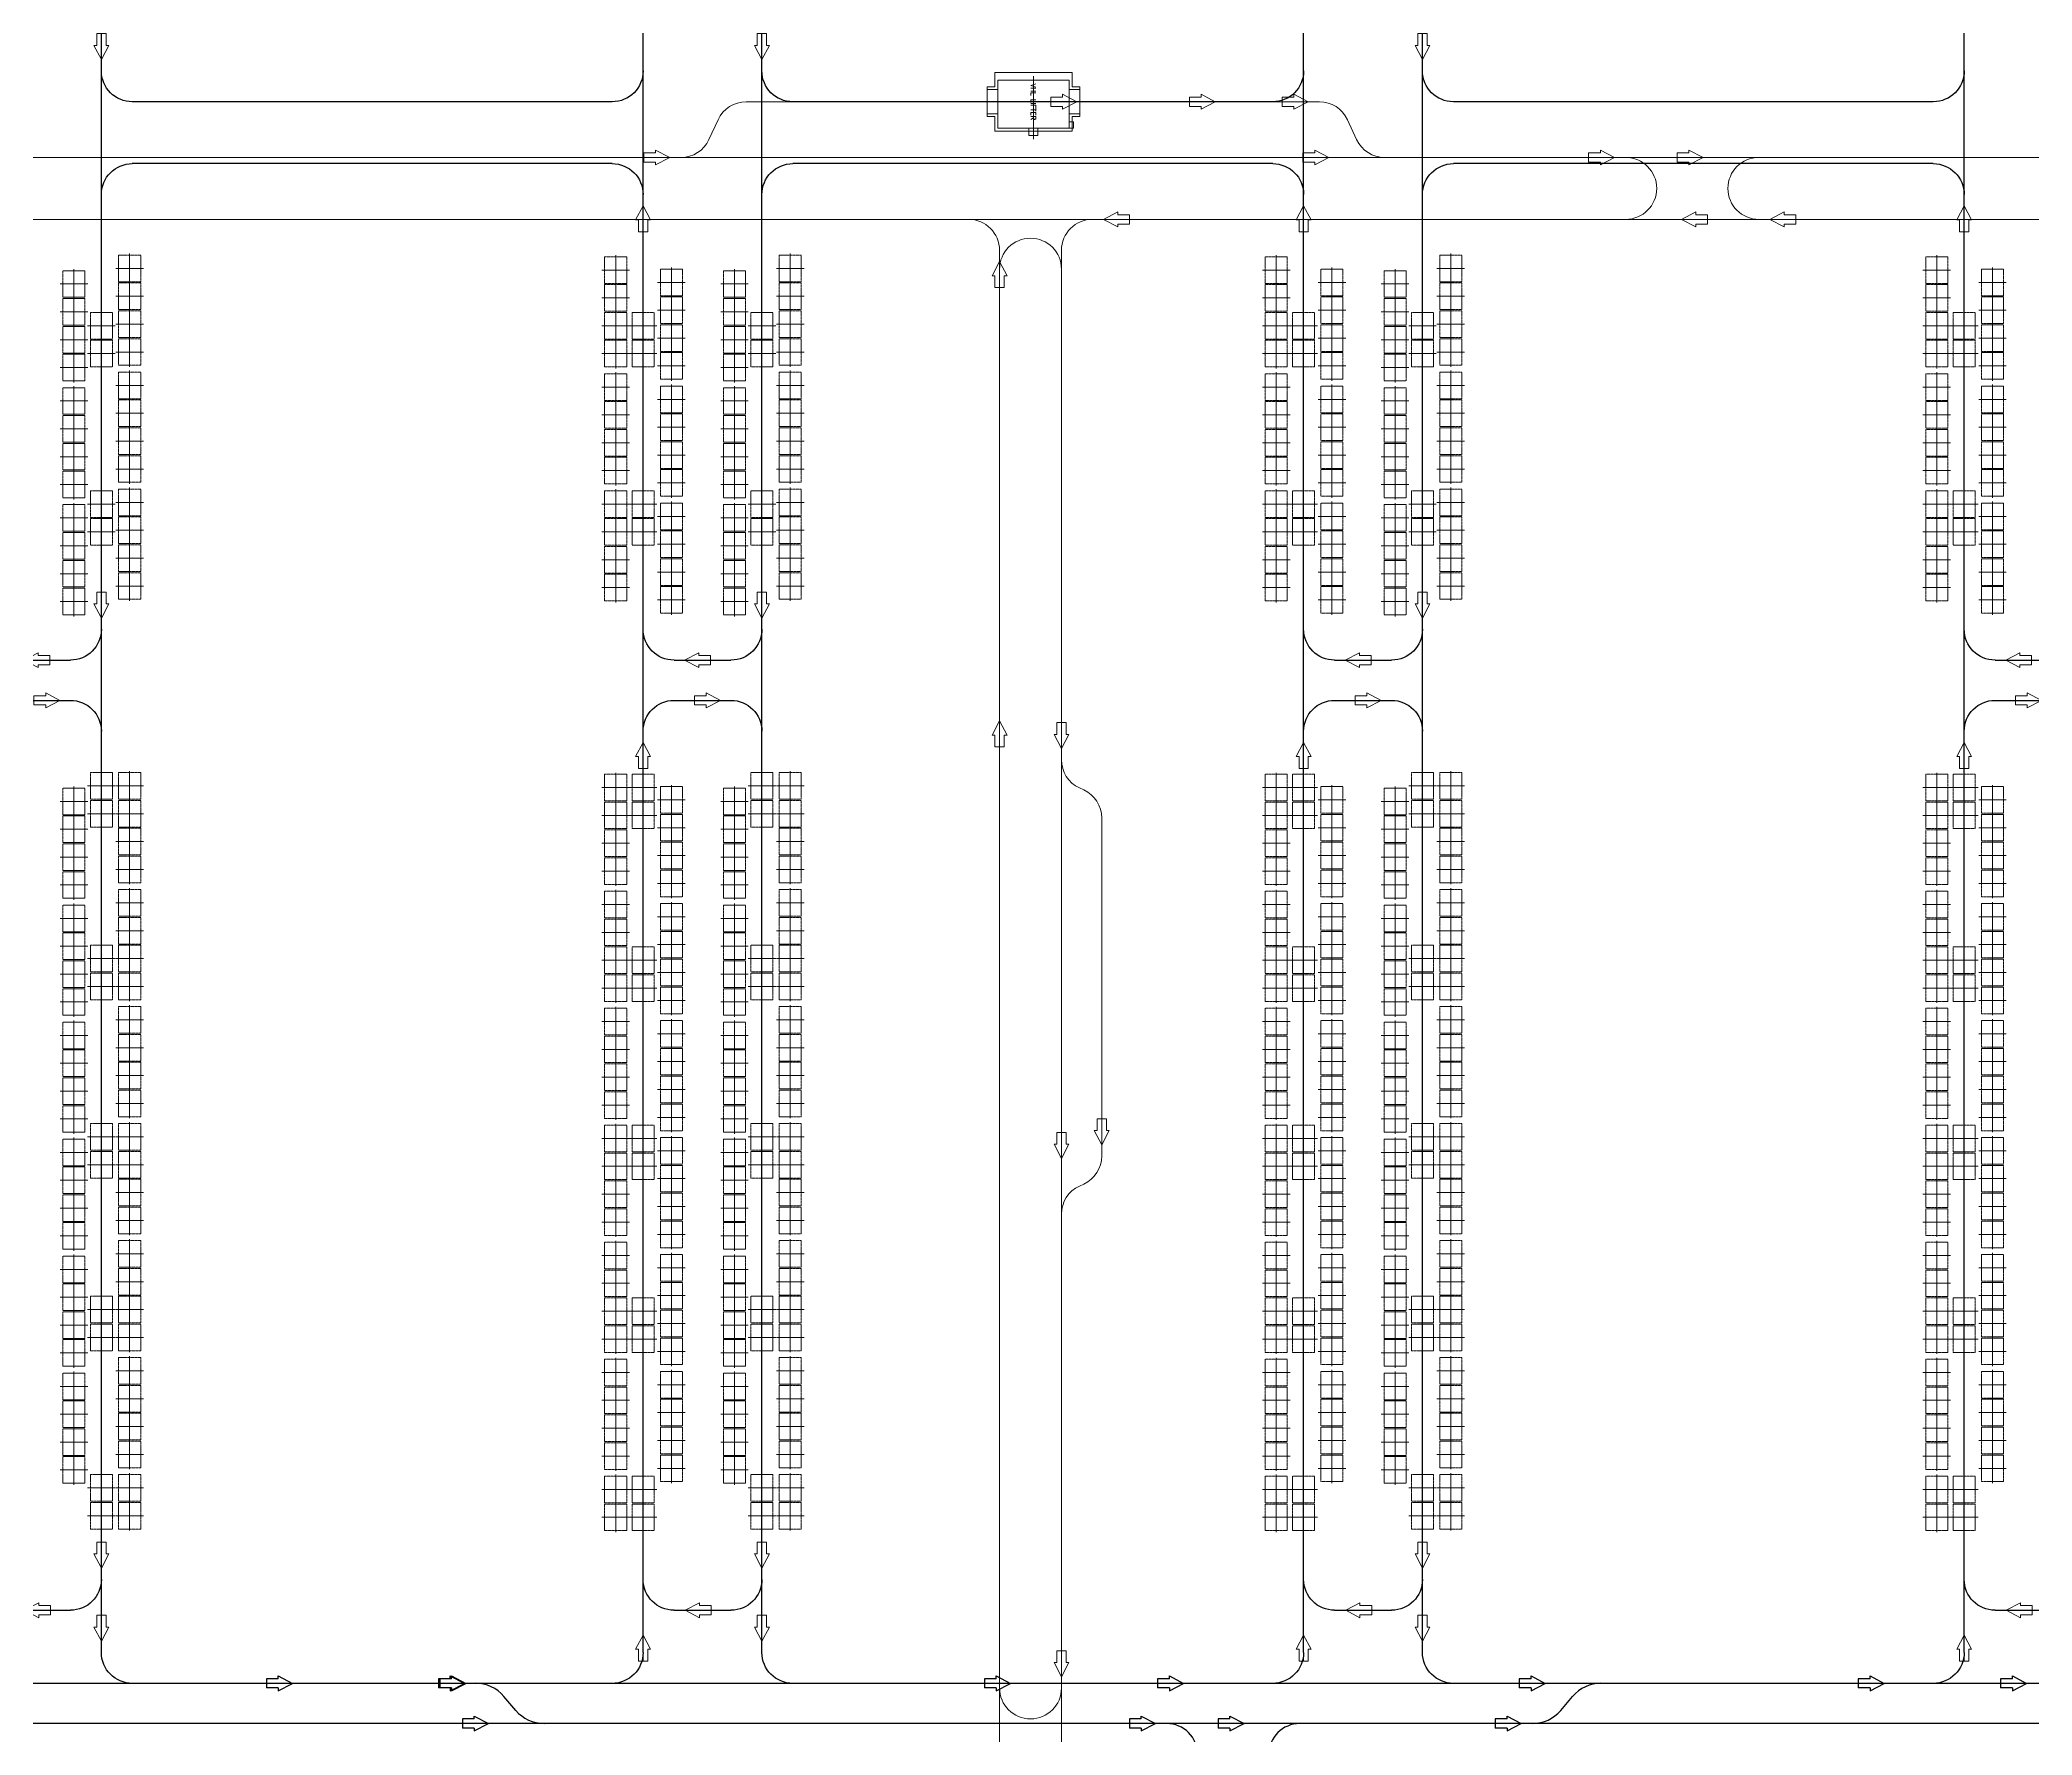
# Model space of a CAD drawing. Header units: millimetres. Extents: x -128 to 670218, y 27186 to 149492.
# Drawn here: x 225637 to 257828, y 80349 to 107736 of the extents above; entities that cross this region are included whole.
import ezdxf
from ezdxf.enums import TextEntityAlignment as Align

# ---------------------------------------------------------------- set-up
doc = ezdxf.new("R2010")
doc.units = ezdxf.units.MM
for name, pattern in [('ACAD_ISO08W100', [36, 24, -3, 6, -3]), ('AM_ISO08W050', [18, 12, -1.5, 3, -1.5]), ('XAT-M16_6F_EQ Layout_20211120$0$ACAD_ISO08W100', [36, 24, -3, 6, -3])]:
    doc.linetypes.add(name, pattern=pattern)
for name, color, linetype, lineweight in [('_CLINE', 4, 'XAT-M16_6F_EQ Layout_20211120$0$ACAD_ISO08W100', 9), ('CL', 4, 'Continuous', 9), ('CLINE', 4, 'ACAD_ISO08W100', 9), ('DIRECT', 40, 'Continuous', 9), ('LINE_EQ', 4, 'AM_ISO08W050', 20), ('LINE_STB', 151, 'Continuous', 30), ('Rail Block(Upper)', 191, 'Continuous', 18), ('Rail_H6022(Upper)', 6, 'Continuous', 18), ('TXT', 3, 'Continuous', 9), ('ZONE', 8, 'Continuous', 9)]:
    doc.layers.add(name, color=color, linetype=linetype, lineweight=lineweight)
doc.layers.add('Rail_H4822(Lower)', color=7, linetype='Continuous')
doc.styles.add('CF-FNT', font='romans.shx', dxfattribs={"width": 0.85, "bigfont": 'bigfont.shx'})

# ---------------------------------------------------------------- blocks, each defined once
blk = doc.blocks.new('*U3')
at = {"color": 0, "linetype": 'ByBlock'}
for p, q in [((-120, -230), (0, 0)), ((0, 0), (0, -420)), ((120, -230), (0, 0)), ((-75, -230), (-120, -230)), ((-75, -230), (-75, -420)), ((75, -230), (75, -420)), ((75, -230), (120, -230)), ((75, -420), (-75, -420))]:
    blk.add_line(p, q, dxfattribs=at)
blk = doc.blocks.new('A$C31676947')
at = {"layer": 'Rail_H4822(Lower)'}
for p, q in [((500, 47250), (500, 500)), ((2420, 47250), (2420, 500)), ((1000, 46570), (1920, 46570)), ((1000, 31870), (1920, 31870)), ((1000, 31220), (1920, 31220)), ((1000, 16520), (1920, 16520)), ((1000, 15870), (1920, 15870)), ((1000, 1180), (1920, 1180))]:
    blk.add_line(p, q, dxfattribs=at)
for centre, start, end in [((0, 47250), 0, 90), ((2920, 47250), 90, 180), ((1000, 46070), 90, 180), ((1920, 46070), 0, 90), ((1000, 32370), 180, 270), ((1920, 32370), 270, 0), ((1000, 30720), 90, 180), ((1920, 30720), 0, 90), ((0, 23700), 270, 0), ((2920, 23700), 180, 270), ((0, 21700), 0, 90), ((2920, 21700), 90, 180), ((1000, 17020), 180, 270), ((1920, 17020), 270, 0), ((1000, 15370), 90, 180), ((1920, 15370), 0, 90), ((1000, 1680), 180, 270), ((1920, 1680), 270, 0), ((0, 500), 270, 0), ((2920, 500), 180, 270)]:
    blk.add_arc(centre, 500, start, end, dxfattribs=at)
at = {"layer": 'DIRECT'}
for p, rotation in [((500, 46970), 180), ((1180, 46570), 89.99999999999999), ((500, 32550), 180), ((500, 23880), 180), ((500, 17200), 180), ((500, 1860), 180), ((1740, 1180), 270), ((500, 680), 180)]:
    blk.add_blockref('*U3', p, dxfattribs=dict(at, rotation=rotation))
for p in [(2420, 47070), (2420, 45890), (2420, 30540), (2420, 21520), (2420, 15190), (2420, 780)]:
    blk.add_blockref('*U3', p, dxfattribs=at)
at = {"layer": 'DIRECT', "lineweight": -2}
for p, rotation in [((1750, 31870), 270), ((1170, 31220), 89.99999999999999), ((1750, 16520), 270), ((1170, 15870), 89.99999999999999)]:
    blk.add_blockref('*U3', p, dxfattribs=dict(at, rotation=rotation))
blk = doc.blocks.new('*U544')
at = {"color": 0, "linetype": 'ByBlock'}
for p, q in [((-120, -230), (0, 0)), ((0, 0), (0, -420)), ((120, -230), (0, 0)), ((-75, -230), (-120, -230)), ((-75, -230), (-75, -420)), ((75, -230), (75, -420)), ((75, -230), (120, -230)), ((75, -420), (-75, -420))]:
    blk.add_line(p, q, dxfattribs=at)
blk = doc.blocks.new('*U411')
at = {"color": 0, "linetype": 'ByBlock'}
for p, q in [((-120, -230), (0, 0)), ((0, 0), (0, -420)), ((120, -230), (0, 0)), ((-75, -230), (-120, -230)), ((-75, -230), (-75, -420)), ((75, -230), (75, -420)), ((75, -230), (120, -230)), ((75, -420), (-75, -420))]:
    blk.add_line(p, q, dxfattribs=at)
blk = doc.blocks.new('*U732')
at = {"color": 0, "linetype": 'ByBlock'}
for p, q in [((-120, -230), (0, 0)), ((0, 0), (0, -420)), ((120, -230), (0, 0)), ((-75, -230), (-120, -230)), ((-75, -230), (-75, -420)), ((75, -230), (75, -420)), ((75, -230), (120, -230)), ((75, -420), (-75, -420))]:
    blk.add_line(p, q, dxfattribs=at)
blk = doc.blocks.new('*U734')
at = {"color": 0, "linetype": 'ByBlock'}
for p, q in [((-120, -230), (0, 0)), ((0, 0), (0, -420)), ((120, -230), (0, 0)), ((-75, -230), (-120, -230)), ((-75, -230), (-75, -420)), ((75, -230), (75, -420)), ((75, -230), (120, -230)), ((75, -420), (-75, -420))]:
    blk.add_line(p, q, dxfattribs=at)
blk = doc.blocks.new('*U736')
at = {"color": 0, "linetype": 'ByBlock'}
for p, q in [((-120, -230), (0, 0)), ((0, 0), (0, -420)), ((120, -230), (0, 0)), ((-75, -230), (-120, -230)), ((-75, -230), (-75, -420)), ((75, -230), (75, -420)), ((75, -230), (120, -230)), ((75, -420), (-75, -420))]:
    blk.add_line(p, q, dxfattribs=at)
blk = doc.blocks.new('*U716')
at = {"color": 0, "linetype": 'ByBlock'}
for p, q in [((-120, -230), (0, 0)), ((0, 0), (0, -420)), ((120, -230), (0, 0)), ((-75, -230), (-120, -230)), ((-75, -230), (-75, -420)), ((75, -230), (75, -420)), ((75, -230), (120, -230)), ((75, -420), (-75, -420))]:
    blk.add_line(p, q, dxfattribs=at)
blk = doc.blocks.new('*U718')
at = {"color": 0, "linetype": 'ByBlock'}
for p, q in [((-120, -230), (0, 0)), ((0, 0), (0, -420)), ((120, -230), (0, 0)), ((-75, -230), (-120, -230)), ((-75, -230), (-75, -420)), ((75, -230), (75, -420)), ((75, -230), (120, -230)), ((75, -420), (-75, -420))]:
    blk.add_line(p, q, dxfattribs=at)
blk = doc.blocks.new('*U720')
at = {"color": 0, "linetype": 'ByBlock'}
for p, q in [((-120, -230), (0, 0)), ((0, 0), (0, -420)), ((120, -230), (0, 0)), ((-75, -230), (-120, -230)), ((-75, -230), (-75, -420)), ((75, -230), (75, -420)), ((75, -230), (120, -230)), ((75, -420), (-75, -420))]:
    blk.add_line(p, q, dxfattribs=at)
blk = doc.blocks.new('*U339')
at = {"color": 0, "linetype": 'ByBlock'}
for p, q in [((-120, -230), (0, 0)), ((0, 0), (0, -420)), ((120, -230), (0, 0)), ((-75, -230), (-120, -230)), ((-75, -230), (-75, -420)), ((75, -230), (75, -420)), ((75, -230), (120, -230)), ((75, -420), (-75, -420))]:
    blk.add_line(p, q, dxfattribs=at)
blk = doc.blocks.new('*U340')
at = {"color": 0, "linetype": 'ByBlock'}
for p, q in [((-120, -230), (0, 0)), ((0, 0), (0, -420)), ((120, -230), (0, 0)), ((-75, -230), (-120, -230)), ((-75, -230), (-75, -420)), ((75, -230), (75, -420)), ((75, -230), (120, -230)), ((75, -420), (-75, -420))]:
    blk.add_line(p, q, dxfattribs=at)
blk = doc.blocks.new('*U343')
at = {"color": 0, "linetype": 'ByBlock'}
for p, q in [((-120, -230), (0, 0)), ((0, 0), (0, -420)), ((120, -230), (0, 0)), ((-75, -230), (-120, -230)), ((-75, -230), (-75, -420)), ((75, -230), (75, -420)), ((75, -230), (120, -230)), ((75, -420), (-75, -420))]:
    blk.add_line(p, q, dxfattribs=at)
blk = doc.blocks.new('*U344')
at = {"color": 0, "linetype": 'ByBlock'}
for p, q in [((-120, -230), (0, 0)), ((0, 0), (0, -420)), ((120, -230), (0, 0)), ((-75, -230), (-120, -230)), ((-75, -230), (-75, -420)), ((75, -230), (75, -420)), ((75, -230), (120, -230)), ((75, -420), (-75, -420))]:
    blk.add_line(p, q, dxfattribs=at)
blk = doc.blocks.new('EG-TR_ARW_1-2')
at = {"color": 0, "linetype": 'ByBlock'}
for p, q in [((-120, -230), (0, 0)), ((0, 0), (0, -420)), ((120, -230), (0, 0)), ((-75, -230), (-120, -230)), ((-75, -230), (-75, -420)), ((75, -230), (75, -420)), ((75, -230), (120, -230)), ((75, -420), (-75, -420))]:
    blk.add_line(p, q, dxfattribs=at)
blk = doc.blocks.new('A$C90e8e326')
at = {"layer": 'Rail_H6022(Upper)'}
for p, q in [((236012, 77400), (245273, 77400)), ((235410, 76790), (235559, 77110)), ((245875, 76790), (245726, 77110)), ((325586, 76500), (198816, 76500)), ((198816, 75500), (324586, 75500)), ((240106, 55130), (240106, 75000)), ((241106, 75000), (241106, 55130)), ((241466, 66284), (241395, 66316)), ((241756, 65830), (241756, 60370)), ((241466, 59916), (241395, 59884)), ((240106, 55130), (240106, 28750)), ((241106, 55130), (241106, 28750))]:
    blk.add_line(p, q, dxfattribs=at)
for centre, start, end in [((236012, 76900), 90, 155.1118), ((245273, 76900), 24.8882, 90), ((234957, 77000), 270, 335.1118), ((246328, 77000), 204.8882, 270), ((250224, 76000), 270, 90), ((252374, 76000), 90, 270), ((239606, 75000), 0, 90), ((241606, 75000), 90, 180), ((240606, 74695), 0, 180), ((241606, 66770), 180, 245.1118), ((241256, 65830), 0, 65.1118), ((241256, 60370), 294.8882, 0), ((241606, 59430), 114.8882, 180), ((240606, 51775), 180, 0)]:
    blk.add_arc(centre, 500, start, end, dxfattribs=at)
at = {"layer": 'Rail_H6022(Upper)', "lineweight": -2, "xscale": -1, "rotation": 270}
for p in [(243592, 77400), (234777, 76500)]:
    blk.add_blockref('EG-TR_ARW_1-2', p, dxfattribs=at)
at = {"layer": 'Rail_H6022(Upper)'}
for p, xscale, rotation in [((245093, 77400), -1, 270), ((245428, 76500), -1, 270), ((250044, 76500), -1, 270), ((251474, 76500), -1, 270), ((241786, 75500), -1.000000000000001, 90), ((251124, 75500), -1.000000000000001, 90), ((252554, 75500), -1.000000000000001, 90), ((241106, 66950), -1, 180), ((241756, 60550), -1, 180), ((241106, 60330), -1, 180), ((241106, 51955), -1, 180)]:
    blk.add_blockref('EG-TR_ARW_1-2', p, dxfattribs=dict(at, xscale=xscale, rotation=rotation))
at = {"layer": 'Rail_H6022(Upper)', "xscale": -1}
for p in [(240106, 74820), (240106, 67400)]:
    blk.add_blockref('EG-TR_ARW_1-2', p, dxfattribs=at)
blk = doc.blocks.new('*U825')
at = {"color": 0, "linetype": 'ByBlock', "lineweight": -2}
for points in [[(196, 575), (196, 750), (-196, 750), (-196, 575)], [(-350, -575), (-350, 575), (425, 575), (425, -575)], [(545, -72), (545, 72), (425, 72), (425, -72)], [(196, -750), (196, -575), (-196, -575), (-196, -750)]]:
    blk.add_lwpolyline(points, close=True, dxfattribs=at)
at = {"color": 0}
blk.add_lwpolyline([(325, 650), (325, 575), (425, 575), (425, 650)], close=True, dxfattribs=at)
at = {"layer": 'CL'}
blk.add_line((0, 750), (0, -750), dxfattribs=at)
at = {"layer": 'CLINE'}
blk.add_line((-411, 0), (604, 0), dxfattribs=at)
at = {"layer": 'ZONE'}
for p, q in [((-240, 625), (-240, 750)), ((-240, 750), (240, 750)), ((240, 750), (240, 625)), ((-240, 625), (-475, 625)), ((-475, 625), (-475, -625)), ((240, 625), (475, 625)), ((475, 625), (475, -625)), ((-475, -625), (-240, -625)), ((-240, -625), (-240, -750)), ((240, -750), (240, -625)), ((475, -625), (240, -625)), ((-240, -750), (240, -750))]:
    blk.add_line(p, q, dxfattribs=at)
at = {"layer": 'DIRECT', "lineweight": -2}
blk.add_blockref('EG-TR_ARW_1-2', (0, 700), dxfattribs=at)
at = {"layer": 'TXT', "style": 'CF-FNT', "flags": 8}
blk.add_attdef('UNITID', text='', height=80, dxfattribs=at).set_placement((0, 0), align=Align.MIDDLE_CENTER)
blk = doc.blocks.new('XAT-M16_6F_EQ Layout_20211120$0$EG-12_FOUP_(01)-pv')
at = {"layer": '_CLINE'}
for p, q in [((0, 211), (0, -235)), ((-239, -12), (239, -12))]:
    blk.add_line(p, q, dxfattribs=at)
at = {"layer": 'LINE_EQ'}
blk.add_lwpolyline([(-215, 166), (-215, -190), (215, -190), (215, 166)], close=True, dxfattribs=at)

msp = doc.modelspace()

# ---------------------------------------------------------------- linework, layer by layer
at = {"layer": 'Rail_H4822(Lower)'}
for p, q in [((234884, 106736), (227131, 106736)), ((245557, 106736), (237804, 106736)), ((256230, 106736), (248477, 106736)), ((234884, 105736), (227131, 105736)), ((245557, 105736), (237804, 105736)), ((256230, 105736), (248477, 105736)), ((331888, 81186), (78898, 81186)), ((233328, 80748), (233136, 80975)), ((250211, 80748), (250403, 80975)), ((343374, 80536), (76271, 80536))]:
    msp.add_line(p, q, dxfattribs=at)
for centre, radius, start, end in [((232678, 80587), 600, 40.3016, 90), ((250861, 80587), 600, 90, 139.6984), ((233785, 81137), 600, 220.3016, 270), ((243844, 80036), 500, 270, 90), ((245994, 80036), 500, 90, 270), ((249754, 81137), 600, 270, 319.6984)]:
    msp.add_arc(centre, radius, start, end, dxfattribs=at)

# ---------------------------------------------------------------- block references
at = {"layer": 'LINE_EQ', "rotation": 89.99999999999999}
for p in [(226619, 103117), (235372, 103117), (237292, 103117), (246045, 103117), (247965, 103117), (256718, 103117), (226619, 102667), (235372, 102667), (237292, 102667), (246045, 102667), (247965, 102667), (256718, 102667), (226619, 100237), (235372, 100237), (237292, 100237), (246045, 100237), (247965, 100237), (256718, 100237), (226619, 99787), (235372, 99787), (237292, 99787), (246045, 99787), (247965, 99787), (256718, 99787), (226619, 95684), (235372, 95658), (237292, 95684), (246045, 95658), (247965, 95684), (256718, 95658), (226619, 95234), (235372, 95208), (237292, 95234), (246045, 95208), (247965, 95234), (256718, 95208), (226619, 92894), (235372, 92868), (237292, 92894), (246045, 92868), (247965, 92894), (256718, 92868), (226619, 92444), (235372, 92418), (237292, 92444), (246045, 92418), (247965, 92444), (256718, 92418), (226619, 90014), (235372, 89988), (237292, 90014), (246045, 89988), (247965, 90014), (256718, 89988), (226619, 89564), (235372, 89538), (237292, 89564), (246045, 89538), (247965, 89564), (256718, 89538), (226619, 87224), (235372, 87198), (237292, 87224), (246045, 87198), (247965, 87224), (256718, 87198), (226619, 86774), (235372, 86748), (237292, 86774), (246045, 86748), (247965, 86774), (256718, 86748), (226619, 84344), (235372, 84318), (237292, 84344), (246045, 84318), (247965, 84344), (256718, 84318), (226619, 83894), (235372, 83868), (237292, 83894), (246045, 83868), (247965, 83894), (256718, 83868)]:
    msp.add_blockref('XAT-M16_6F_EQ Layout_20211120$0$EG-12_FOUP_(01)-pv', p, dxfattribs=at)
at = {"layer": 'LINE_STB', "rotation": 89.99999999999999}
for p in [(226176, 103792), (227076, 104043), (234929, 104017), (235829, 103818), (236849, 103792), (237749, 104043), (245602, 104017), (246502, 103818), (247522, 103792), (248422, 104043), (256275, 104017), (257175, 103818), (227076, 103593), (234929, 103567), (237749, 103593), (245602, 103567), (248422, 103593), (256275, 103567), (226176, 103342), (227076, 103143), (234929, 103117), (235829, 103368), (236849, 103342), (237749, 103143), (245602, 103117), (246502, 103368), (247522, 103342), (248422, 103143), (256275, 103117), (257175, 103368), (226176, 102892), (235829, 102918), (236849, 102892), (246502, 102918), (247522, 102892), (257175, 102918), (227076, 102693), (234929, 102667), (235829, 102468), (237749, 102693), (245602, 102667), (246502, 102468), (248422, 102693), (256275, 102667), (257175, 102468), (226176, 102442), (227076, 102153), (236849, 102442), (237749, 102153), (247522, 102442), (248422, 102153), (226176, 101902), (234929, 102127), (235829, 101928), (236849, 101902), (245602, 102127), (246502, 101928), (247522, 101902), (256275, 102127), (257175, 101928), (227076, 101703), (234929, 101677), (237749, 101703), (245602, 101677), (248422, 101703), (256275, 101677), (226176, 101452), (227076, 101253), (234929, 101227), (235829, 101478), (236849, 101452), (237749, 101253), (245602, 101227), (246502, 101478), (247522, 101452), (248422, 101253), (256275, 101227), (257175, 101478), (226176, 101002), (235829, 101028), (236849, 101002), (246502, 101028), (247522, 101002), (257175, 101028), (226176, 100552), (227076, 100803), (234929, 100777), (235829, 100578), (236849, 100552), (237749, 100803), (245602, 100777), (246502, 100578), (247522, 100552), (248422, 100803), (256275, 100777), (257175, 100578), (227076, 100263), (234929, 100237), (237749, 100263), (245602, 100237), (248422, 100263), (256275, 100237), (226176, 100012), (235829, 100038), (236849, 100012), (246502, 100038), (247522, 100012), (257175, 100038), (226176, 99562), (227076, 99813), (234929, 99787), (235829, 99588), (236849, 99562), (237749, 99813), (245602, 99787), (246502, 99588), (247522, 99562), (248422, 99813), (256275, 99787), (257175, 99588), (227076, 99363), (234929, 99337), (237749, 99363), (245602, 99337), (248422, 99363), (256275, 99337), (226176, 99112), (227076, 98913), (235829, 99138), (236849, 99112), (237749, 98913), (246502, 99138), (247522, 99112), (248422, 98913), (257175, 99138), (226176, 98662), (234929, 98887), (235829, 98688), (236849, 98662), (245602, 98887), (246502, 98688), (247522, 98662), (256275, 98887), (257175, 98688), (226176, 95433), (227076, 95684), (234929, 95658), (235829, 95459), (236849, 95433), (237749, 95684), (245602, 95658), (246502, 95459), (247522, 95433), (248422, 95684), (256275, 95658), (257175, 95459), (227076, 95234), (234929, 95208), (237749, 95234), (245602, 95208), (248422, 95234), (256275, 95208), (226176, 94983), (227076, 94784), (234929, 94758), (235829, 95009), (236849, 94983), (237749, 94784), (245602, 94758), (246502, 95009), (247522, 94983), (248422, 94784), (256275, 94758), (257175, 95009), (226176, 94533), (235829, 94559), (236849, 94533), (246502, 94559), (247522, 94533), (257175, 94559), (226176, 94083), (227076, 94334), (234929, 94308), (235829, 94109), (236849, 94083), (237749, 94334), (245602, 94308), (246502, 94109), (247522, 94083), (248422, 94334), (256275, 94308), (257175, 94109), (227076, 93794), (234929, 93768), (237749, 93794), (245602, 93768), (248422, 93794), (256275, 93768), (226176, 93543), (235829, 93569), (236849, 93543), (246502, 93569), (247522, 93543), (257175, 93569), (227076, 93344), (234929, 93318), (235829, 93119), (237749, 93344), (245602, 93318), (246502, 93119), (248422, 93344), (256275, 93318), (257175, 93119), (226176, 93093), (227076, 92894), (234929, 92868), (236849, 93093), (237749, 92894), (245602, 92868), (247522, 93093), (248422, 92894), (256275, 92868), (226176, 92643), (235829, 92669), (236849, 92643), (246502, 92669), (247522, 92643), (257175, 92669), (226176, 92193), (227076, 92444), (234929, 92418), (235829, 92219), (236849, 92193), (237749, 92444), (245602, 92418), (246502, 92219), (247522, 92193), (248422, 92444), (256275, 92418), (257175, 92219), (227076, 91904), (234929, 91878), (237749, 91904), (245602, 91878), (248422, 91904), (256275, 91878), (226176, 91653), (235829, 91679), (236849, 91653), (246502, 91679), (247522, 91653), (257175, 91679), (226176, 91203), (227076, 91454), (234929, 91428), (235829, 91229), (236849, 91203), (237749, 91454), (245602, 91428), (246502, 91229), (247522, 91203), (248422, 91454), (256275, 91428), (257175, 91229), (227076, 91004), (234929, 90978), (237749, 91004), (245602, 90978), (248422, 91004), (256275, 90978), (226176, 90753), (227076, 90554), (235829, 90779), (236849, 90753), (237749, 90554), (246502, 90779), (247522, 90753), (248422, 90554), (257175, 90779), (226176, 90303), (234929, 90528), (235829, 90329), (236849, 90303), (245602, 90528), (246502, 90329), (247522, 90303), (256275, 90528), (257175, 90329), (227076, 90014), (234929, 89988), (237749, 90014), (245602, 89988), (248422, 90014), (256275, 89988), (226176, 89763), (235829, 89789), (236849, 89763), (246502, 89789), (247522, 89763), (257175, 89789), (226176, 89313), (227076, 89564), (234929, 89538), (235829, 89339), (236849, 89313), (237749, 89564), (245602, 89538), (246502, 89339), (247522, 89313), (248422, 89564), (256275, 89538), (257175, 89339), (227076, 89114), (234929, 89088), (237749, 89114), (245602, 89088), (248422, 89114), (256275, 89088), (226176, 88863), (227076, 88664), (234929, 88638), (235829, 88889), (236849, 88863), (237749, 88664), (245602, 88638), (246502, 88889), (247522, 88863), (248422, 88664), (256275, 88638), (257175, 88889), (226176, 88413), (235829, 88439), (236849, 88413), (246502, 88439), (247522, 88413), (257175, 88439), (227076, 88124), (234929, 88098), (237749, 88124), (245602, 88098), (248422, 88124), (256275, 88098), (226176, 87873), (227076, 87674), (234929, 87648), (235829, 87899), (236849, 87873), (237749, 87674), (245602, 87648), (246502, 87899), (247522, 87873), (248422, 87674), (256275, 87648), (257175, 87899), (226176, 87423), (235829, 87449), (236849, 87423), (246502, 87449), (247522, 87423), (257175, 87449), (227076, 87224), (234929, 87198), (235829, 86999), (237749, 87224), (245602, 87198), (246502, 86999), (248422, 87224), (256275, 87198), (257175, 86999), (226176, 86973), (227076, 86774), (234929, 86748), (236849, 86973), (237749, 86774), (245602, 86748), (247522, 86973), (248422, 86774), (256275, 86748), (226176, 86523), (235829, 86549), (236849, 86523), (246502, 86549), (247522, 86523), (257175, 86549), (227076, 86234), (234929, 86208), (237749, 86234), (245602, 86208), (248422, 86234), (256275, 86208), (226176, 85983), (227076, 85784), (234929, 85758), (235829, 86009), (236849, 85983), (237749, 85784), (245602, 85758), (246502, 86009), (247522, 85983), (248422, 85784), (256275, 85758), (257175, 86009), (226176, 85533), (235829, 85559), (236849, 85533), (246502, 85559), (247522, 85533), (257175, 85559), (226176, 85083), (227076, 85334), (234929, 85308), (235829, 85109), (236849, 85083), (237749, 85334), (245602, 85308), (246502, 85109), (247522, 85083), (248422, 85334), (256275, 85308), (257175, 85109), (227076, 84884), (234929, 84858), (237749, 84884), (245602, 84858), (248422, 84884), (256275, 84858), (226176, 84633), (235829, 84659), (236849, 84633), (246502, 84659), (247522, 84633), (257175, 84659), (227076, 84344), (234929, 84318), (237749, 84344), (245602, 84318), (248422, 84344), (256275, 84318), (227076, 83894), (234929, 83868), (237749, 83894), (245602, 83868), (248422, 83894), (256275, 83868)]:
    msp.add_blockref('XAT-M16_6F_EQ Layout_20211120$0$EG-12_FOUP_(01)-pv', p, dxfattribs=at)
at = {"layer": 'Rail Block(Upper)'}
ref = msp.add_blockref('*U825', (241691, 106736), dxfattribs=dict(at, rotation=270))
ref.add_attrib('UNITID', 'VHL LIFTER', dxfattribs={"layer": 'TXT', "height": 80, "rotation": 270, "style": 'CF-FNT'}).set_placement((241691, 106736), align=Align.MIDDLE_CENTER)
at = {"layer": 'Rail_H4822(Lower)', "xscale": -1}
for name, p, rotation in [('A$C31676947', (224211, 128936), 180), ('A$C31676947', (234884, 128936), 180), ('A$C31676947', (245557, 128936), 180), ('A$C31676947', (256230, 128936), 180), ('*U736', (229718, 81186), 270), ('*U343', (232499, 81186), 270), ('*U720', (232518, 81186), 270), ('*U734', (241318, 81186), 270), ('*U718', (244118, 81186), 270), ('*U339', (249961, 81186), 270), ('*U732', (255438, 81186), 270), ('*U716', (257738, 81186), 270), ('*U344', (232885, 80536), 270), ('*U411', (243664, 80536), 270), ('*U544', (245094, 80536), 270), ('*U340', (249574, 80536), 270)]:
    msp.add_blockref(name, p, dxfattribs=dict(at, rotation=rotation))
at = {"layer": 'Rail_H4822(Lower)'}
msp.add_blockref('A$C90e8e326', (1038, 29336), dxfattribs=at)

doc.saveas('drawing.dxf')
